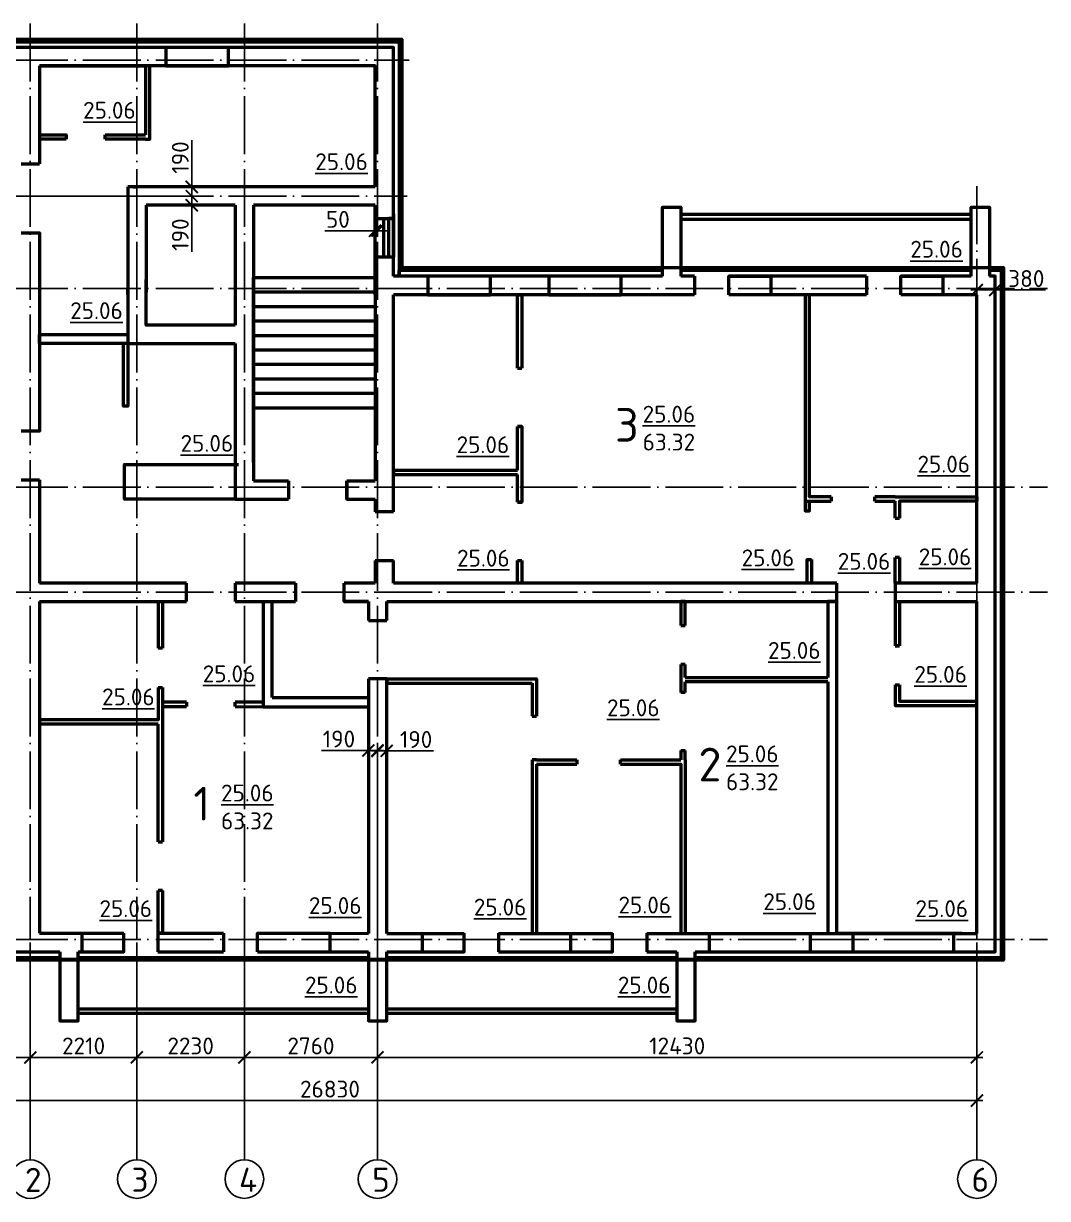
# Model space of a CAD drawing. Header units: millimetres. Extents: x -121275 to -95372, y 16759 to 40426.
# Drawn here: x -120138.7 to -119926.4, y 37789.8 to 38033.6 of the extents above; entities that cross this region are included whole.
import ezdxf

# ---------------------------------------------------------------- set-up
doc = ezdxf.new("R2010")
doc.units = ezdxf.units.MM
doc.header["$LTSCALE"] = 0.5
doc.linetypes.add('ACAD_ISO04W100', pattern=[30, 24, -3, 0, -3])
doc.layers.add('оси', color=7, linetype='ACAD_ISO04W100')
doc.layers.add('размеры', color=7, linetype='Continuous')
doc.layers.add('построения', color=6, linetype='Continuous', lineweight=25)
doc.layers.add('ТОНКИЕе', color=7, linetype='Continuous', lineweight=25)
doc.styles.add('Наклонный', font='isocpeur.ttf', dxfattribs={"height": 3.5})
doc.dimstyles.new('СТРОИТЕЛЬНЫЙ', dxfattribs={"dimtxt": 3.5, "dimasz": 2.5, "dimexe": 1.25, "dimexo": 0.625, "dimtad": 1, "dimdec": 0, "dimlfac": 100, "dimdsep": 46, "dimtxsty": 'Наклонный', "dimblk1": 'ARCHTICK', "dimblk2": 'ARCHTICK', "dimsah": 1, "dimcen": 0, "dimdle": 1.25, "dimadec": 0, "dimazin": 0, "dimtfac": 0.75, "dimtdec": 0, "dimtmove": 0, "dimatfit": 3, "dimldrblk": 'ARCHTICK', "dimfxl": 1, "dimtolj": 1, "dimtzin": 0, "dimarcsym": 0})

# ---------------------------------------------------------------- blocks, each defined once
blk = doc.blocks.new('_ArchTick')
at = {"color": 0, "linetype": 'ByBlock', "const_width": 0.15}
blk.add_lwpolyline([(-0.5, -0.5), (0.5, 0.5)], dxfattribs=at)
blk = doc.blocks.new('*D746')
at = {"layer": 'Defpoints', "color": 0, "transparency": 16777216}
for p in [(-120209.32, 37844.86), (-120137.32, 37843.56), (-120137.32, 37819.04)]:
    blk.add_point(p, dxfattribs=at)
at = {"layer": 'размеры', "color": 0, "lineweight": -2, "transparency": 16777216}
for p, q in [((-120209.32, 37844.23), (-120209.32, 37817.79)), ((-120137.32, 37842.93), (-120137.32, 37817.79)), ((-120210.57, 37819.04), (-120136.07, 37819.04))]:
    blk.add_line(p, q, dxfattribs=at)
at = {"layer": 'размеры', "color": 0, "lineweight": -2, "transparency": 16777216, "xscale": 2.5, "yscale": 2.5, "zscale": 2.5, "rotation": 180}
blk.add_blockref('_ArchTick', (-120209.32, 37819.04), dxfattribs=at)
at = {"layer": 'размеры', "color": 0, "lineweight": -2, "transparency": 16777216, "xscale": 2.5, "yscale": 2.5, "zscale": 2.5}
blk.add_blockref('_ArchTick', (-120137.32, 37819.04), dxfattribs=at)
at = {"layer": 'размеры', "color": 0, "transparency": 16777216, "insert": (-120173.32, 37821.42), "char_height": 3.5, "attachment_point": 5, "style": 'Наклонный'}
blk.add_mtext('\\A1;7200', dxfattribs=at)
blk = doc.blocks.new('*D747')
at = {"layer": 'Defpoints', "color": 0, "transparency": 16777216}
for p in [(-120137.32, 37843.56), (-120115.22, 37843.56), (-120115.22, 37819.07)]:
    blk.add_point(p, dxfattribs=at)
at = {"layer": 'размеры', "color": 0, "lineweight": -2, "transparency": 16777216}
for p, q in [((-120137.32, 37842.93), (-120137.32, 37817.82)), ((-120115.22, 37842.93), (-120115.22, 37817.82)), ((-120138.57, 37819.07), (-120113.97, 37819.07))]:
    blk.add_line(p, q, dxfattribs=at)
at = {"layer": 'размеры', "color": 0, "lineweight": -2, "transparency": 16777216, "xscale": 2.5, "yscale": 2.5, "zscale": 2.5, "rotation": 180}
blk.add_blockref('_ArchTick', (-120137.32, 37819.07), dxfattribs=at)
at = {"layer": 'размеры', "color": 0, "lineweight": -2, "transparency": 16777216, "xscale": 2.5, "yscale": 2.5, "zscale": 2.5}
blk.add_blockref('_ArchTick', (-120115.22, 37819.07), dxfattribs=at)
at = {"layer": 'размеры', "color": 0, "transparency": 16777216, "insert": (-120126.27, 37821.45), "char_height": 3.5, "attachment_point": 5, "style": 'Наклонный'}
blk.add_mtext('\\A1;2210', dxfattribs=at)
blk = doc.blocks.new('*D748')
at = {"layer": 'Defpoints', "color": 0, "transparency": 16777216}
for p in [(-120092.92, 37844.76), (-120115.22, 37843.56), (-120092.92, 37819.07)]:
    blk.add_point(p, dxfattribs=at)
at = {"layer": 'размеры', "color": 0, "lineweight": -2, "transparency": 16777216}
for p, q in [((-120092.92, 37844.13), (-120092.92, 37817.82)), ((-120115.22, 37842.93), (-120115.22, 37817.82)), ((-120116.47, 37819.07), (-120091.67, 37819.07))]:
    blk.add_line(p, q, dxfattribs=at)
at = {"layer": 'размеры', "color": 0, "lineweight": -2, "transparency": 16777216, "xscale": 2.5, "yscale": 2.5, "zscale": 2.5, "rotation": 180}
blk.add_blockref('_ArchTick', (-120115.22, 37819.07), dxfattribs=at)
at = {"layer": 'размеры', "color": 0, "lineweight": -2, "transparency": 16777216, "xscale": 2.5, "yscale": 2.5, "zscale": 2.5}
blk.add_blockref('_ArchTick', (-120092.92, 37819.07), dxfattribs=at)
at = {"layer": 'размеры', "color": 0, "transparency": 16777216, "insert": (-120104.07, 37821.45), "char_height": 3.5, "attachment_point": 5, "style": 'Наклонный'}
blk.add_mtext('\\A1;2230', dxfattribs=at)
blk = doc.blocks.new('*D744')
at = {"layer": 'Defpoints', "color": 0, "transparency": 16777216}
for p in [(-120092.92, 37844.76), (-120065.32, 37844.81), (-120065.32, 37819.07)]:
    blk.add_point(p, dxfattribs=at)
at = {"layer": 'размеры', "color": 0, "lineweight": -2, "transparency": 16777216}
for p, q in [((-120092.92, 37844.13), (-120092.92, 37817.82)), ((-120065.32, 37844.18), (-120065.32, 37817.82)), ((-120094.17, 37819.07), (-120064.07, 37819.07))]:
    blk.add_line(p, q, dxfattribs=at)
at = {"layer": 'размеры', "color": 0, "lineweight": -2, "transparency": 16777216, "xscale": 2.5, "yscale": 2.5, "zscale": 2.5, "rotation": 180}
blk.add_blockref('_ArchTick', (-120092.92, 37819.07), dxfattribs=at)
at = {"layer": 'размеры', "color": 0, "lineweight": -2, "transparency": 16777216, "xscale": 2.5, "yscale": 2.5, "zscale": 2.5}
blk.add_blockref('_ArchTick', (-120065.32, 37819.07), dxfattribs=at)
at = {"layer": 'размеры', "color": 0, "transparency": 16777216, "insert": (-120079.12, 37821.45), "char_height": 3.5, "attachment_point": 5, "style": 'Наклонный'}
blk.add_mtext('\\A1;2760', dxfattribs=at)
blk = doc.blocks.new('*D749')
at = {"layer": 'Defpoints', "color": 0, "transparency": 16777216}
for p in [(-120065.32, 37844.81), (-119941.02, 37843.56), (-119941.02, 37819.07)]:
    blk.add_point(p, dxfattribs=at)
at = {"layer": 'размеры', "color": 0, "lineweight": -2, "transparency": 16777216}
for p, q in [((-120065.32, 37844.18), (-120065.32, 37817.82)), ((-119941.02, 37842.93), (-119941.02, 37817.82)), ((-120066.57, 37819.07), (-119939.77, 37819.07))]:
    blk.add_line(p, q, dxfattribs=at)
at = {"layer": 'размеры', "color": 0, "lineweight": -2, "transparency": 16777216, "xscale": 2.5, "yscale": 2.5, "zscale": 2.5, "rotation": 180}
blk.add_blockref('_ArchTick', (-120065.32, 37819.07), dxfattribs=at)
at = {"layer": 'размеры', "color": 0, "lineweight": -2, "transparency": 16777216, "xscale": 2.5, "yscale": 2.5, "zscale": 2.5}
blk.add_blockref('_ArchTick', (-119941.02, 37819.07), dxfattribs=at)
at = {"layer": 'размеры', "color": 0, "transparency": 16777216, "insert": (-120003.17, 37821.45), "char_height": 3.5, "attachment_point": 5, "style": 'Наклонный'}
blk.add_mtext('\\A1;12430', dxfattribs=at)
blk = doc.blocks.new('*D756')
at = {"layer": 'Defpoints', "color": 0, "transparency": 16777216}
for p in [(-120138.08, 37997.76), (-120103.84, 37999.66), (-120090.9, 37999.66)]:
    blk.add_point(p, dxfattribs=at)
at = {"layer": 'размеры', "color": 0, "lineweight": -2, "transparency": 16777216}
for p, q in [((-120103.84, 37999.66), (-120103.84, 38009.36)), ((-120137.46, 37997.76), (-120102.59, 37997.76)), ((-120091.53, 37999.66), (-120105.09, 37999.66)), ((-120103.84, 37996.51), (-120103.84, 37999.66))]:
    blk.add_line(p, q, dxfattribs=at)
at = {"layer": 'размеры', "color": 0, "lineweight": -2, "transparency": 16777216, "xscale": 2.5, "yscale": 2.5, "zscale": 2.5}
for p, rotation in [((-120103.84, 37999.66), 90), ((-120103.84, 37997.76), 270)]:
    blk.add_blockref('_ArchTick', p, dxfattribs=dict(at, rotation=rotation))
at = {"layer": 'размеры', "color": 0, "transparency": 16777216, "insert": (-120106.22, 38005.76), "char_height": 3.5, "attachment_point": 5, "rotation": 90, "style": 'Наклонный'}
blk.add_mtext('\\A1;190', dxfattribs=at)
blk = doc.blocks.new('*D757')
at = {"layer": 'Defpoints', "color": 0, "transparency": 16777216}
for p in [(-120103.84, 37997.76), (-120113.32, 37995.86), (-120103.84, 37995.86)]:
    blk.add_point(p, dxfattribs=at)
at = {"layer": 'размеры', "color": 0, "lineweight": -2, "transparency": 16777216}
for p, q in [((-120104.47, 37997.76), (-120105.09, 37997.76)), ((-120103.84, 37999.01), (-120103.84, 37995.86)), ((-120112.69, 37995.86), (-120102.59, 37995.86)), ((-120103.84, 37995.86), (-120103.84, 37986.16))]:
    blk.add_line(p, q, dxfattribs=at)
at = {"layer": 'размеры', "color": 0, "lineweight": -2, "transparency": 16777216, "xscale": 2.5, "yscale": 2.5, "zscale": 2.5}
for p, rotation in [((-120103.84, 37997.76), 90), ((-120103.84, 37995.86), 270)]:
    blk.add_blockref('_ArchTick', p, dxfattribs=dict(at, rotation=rotation))
at = {"layer": 'размеры', "color": 0, "transparency": 16777216, "insert": (-120106.22, 37989.76), "char_height": 3.5, "attachment_point": 5, "rotation": 90, "style": 'Наклонный'}
blk.add_mtext('\\A1;190', dxfattribs=at)
blk = doc.blocks.new('*D758')
at = {"layer": 'Defpoints', "color": 0, "transparency": 16777216}
for p in [(-120065.82, 37995.86), (-120065.32, 37995.86), (-120065.82, 37990.56)]:
    blk.add_point(p, dxfattribs=at)
at = {"layer": 'размеры', "color": 0, "lineweight": -2, "transparency": 16777216}
for p, q in [((-120065.82, 37995.23), (-120065.82, 37989.31)), ((-120065.32, 37995.23), (-120065.32, 37989.31)), ((-120065.82, 37990.56), (-120076.27, 37990.56)), ((-120065.32, 37990.56), (-120065.82, 37990.56)), ((-120065.32, 37990.56), (-120062.82, 37990.56))]:
    blk.add_line(p, q, dxfattribs=at)
at = {"layer": 'размеры', "color": 0, "lineweight": -2, "transparency": 16777216, "xscale": 2.5, "yscale": 2.5, "zscale": 2.5}
blk.add_blockref('_ArchTick', (-120065.82, 37990.56), dxfattribs=at)
at = {"layer": 'размеры', "color": 0, "lineweight": -2, "transparency": 16777216, "xscale": 2.5, "yscale": 2.5, "zscale": 2.5, "rotation": 180}
blk.add_blockref('_ArchTick', (-120065.32, 37990.56), dxfattribs=at)
at = {"layer": 'размеры', "color": 0, "transparency": 16777216, "insert": (-120073.54, 37992.93), "char_height": 3.5, "attachment_point": 5, "style": 'Наклонный'}
blk.add_mtext('\\A1;50', dxfattribs=at)
blk = doc.blocks.new('*D759')
at = {"layer": 'Defpoints', "color": 0, "transparency": 16777216}
for p in [(-119937.22, 37978.28), (-119937.22, 37978.28), (-119941.02, 37977.26)]:
    blk.add_point(p, dxfattribs=at)
at = {"layer": 'размеры', "color": 0, "lineweight": -2, "transparency": 16777216}
for p, q in [((-119942.27, 37978.28), (-119937.22, 37978.28)), ((-119941.02, 37977.89), (-119941.02, 37979.53)), ((-119937.22, 37978.28), (-119926.82, 37978.28)), ((-119937.22, 37977.65), (-119937.22, 37977.03))]:
    blk.add_line(p, q, dxfattribs=at)
at = {"layer": 'размеры', "color": 0, "lineweight": -2, "transparency": 16777216, "xscale": 2.5, "yscale": 2.5, "zscale": 2.5, "rotation": 180}
blk.add_blockref('_ArchTick', (-119941.02, 37978.28), dxfattribs=at)
at = {"layer": 'размеры', "color": 0, "lineweight": -2, "transparency": 16777216, "xscale": 2.5, "yscale": 2.5, "zscale": 2.5}
blk.add_blockref('_ArchTick', (-119937.22, 37978.28), dxfattribs=at)
at = {"layer": 'размеры', "color": 0, "transparency": 16777216, "insert": (-119930.77, 37980.65), "char_height": 3.5, "attachment_point": 5, "style": 'Наклонный'}
blk.add_mtext('\\A1;380', dxfattribs=at)
blk = doc.blocks.new('*D762')
at = {"layer": 'Defpoints', "color": 0, "transparency": 16777216}
for p in [(-120067.22, 37882.76), (-120067.22, 37879.23), (-120065.32, 37843.56)]:
    blk.add_point(p, dxfattribs=at)
at = {"layer": 'размеры', "color": 0, "lineweight": -2, "transparency": 16777216}
for p, q in [((-120067.22, 37879.86), (-120067.22, 37884.01)), ((-120065.32, 37844.18), (-120065.32, 37884.01)), ((-120067.22, 37882.76), (-120076.92, 37882.76)), ((-120064.07, 37882.76), (-120067.22, 37882.76))]:
    blk.add_line(p, q, dxfattribs=at)
at = {"layer": 'размеры', "color": 0, "lineweight": -2, "transparency": 16777216, "xscale": 2.5, "yscale": 2.5, "zscale": 2.5, "rotation": 180}
blk.add_blockref('_ArchTick', (-120067.22, 37882.76), dxfattribs=at)
at = {"layer": 'размеры', "color": 0, "lineweight": -2, "transparency": 16777216, "xscale": 2.5, "yscale": 2.5, "zscale": 2.5}
blk.add_blockref('_ArchTick', (-120065.32, 37882.76), dxfattribs=at)
at = {"layer": 'размеры', "color": 0, "transparency": 16777216, "insert": (-120073.32, 37885.13), "char_height": 3.5, "attachment_point": 5, "style": 'Наклонный'}
blk.add_mtext('\\A1;190', dxfattribs=at)
blk = doc.blocks.new('*D743')
at = {"layer": 'Defpoints', "color": 0, "transparency": 16777216}
for p in [(-120065.32, 37882.65), (-120063.42, 37882.65), (-120063.42, 37879.56)]:
    blk.add_point(p, dxfattribs=at)
at = {"layer": 'размеры', "color": 0, "lineweight": -2, "transparency": 16777216}
for p, q in [((-120063.42, 37880.19), (-120063.42, 37883.9)), ((-120066.57, 37882.65), (-120063.42, 37882.65)), ((-120065.32, 37882.03), (-120065.32, 37881.4)), ((-120063.42, 37882.65), (-120053.72, 37882.65))]:
    blk.add_line(p, q, dxfattribs=at)
at = {"layer": 'размеры', "color": 0, "lineweight": -2, "transparency": 16777216, "xscale": 2.5, "yscale": 2.5, "zscale": 2.5, "rotation": 180}
blk.add_blockref('_ArchTick', (-120065.32, 37882.65), dxfattribs=at)
at = {"layer": 'размеры', "color": 0, "lineweight": -2, "transparency": 16777216, "xscale": 2.5, "yscale": 2.5, "zscale": 2.5}
blk.add_blockref('_ArchTick', (-120063.42, 37882.65), dxfattribs=at)
at = {"layer": 'размеры', "color": 0, "transparency": 16777216, "insert": (-120057.32, 37885.03), "char_height": 3.5, "attachment_point": 5, "style": 'Наклонный'}
blk.add_mtext('\\A1;190', dxfattribs=at)
blk = doc.blocks.new('*D763')
at = {"layer": 'Defpoints', "color": 0, "transparency": 16777216}
for p in [(-120209.32, 37819.04), (-119941.02, 37819.07), (-119941.02, 37810.11)]:
    blk.add_point(p, dxfattribs=at)
at = {"layer": 'размеры', "color": 0, "lineweight": -2, "transparency": 16777216}
for p, q in [((-120209.32, 37818.42), (-120209.32, 37808.86)), ((-119941.02, 37818.45), (-119941.02, 37808.86)), ((-120210.57, 37810.11), (-119939.77, 37810.11))]:
    blk.add_line(p, q, dxfattribs=at)
at = {"layer": 'размеры', "color": 0, "lineweight": -2, "transparency": 16777216, "xscale": 2.5, "yscale": 2.5, "zscale": 2.5, "rotation": 180}
blk.add_blockref('_ArchTick', (-120209.32, 37810.11), dxfattribs=at)
at = {"layer": 'размеры', "color": 0, "lineweight": -2, "transparency": 16777216, "xscale": 2.5, "yscale": 2.5, "zscale": 2.5}
blk.add_blockref('_ArchTick', (-119941.02, 37810.11), dxfattribs=at)
at = {"layer": 'размеры', "color": 0, "transparency": 16777216, "insert": (-120075.17, 37812.49), "char_height": 3.5, "attachment_point": 5, "style": 'Наклонный'}
blk.add_mtext('\\A1;26830', dxfattribs=at)

msp = doc.modelspace()

# ---------------------------------------------------------------- linework, layer by layer
at = {"layer": 'оси', "color": 0}
for points in [[(-120137.316, 38033.559), (-120137.316, 37843.559)], [(-120115.216, 38033.559), (-120115.216, 37843.559)], [(-120092.916, 38033.559), (-120092.916, 37843.559)], [(-120065.316, 38033.559), (-120065.316, 37843.559)], [(-120217.013, 38025.959), (-120058.755, 38025.959)], [(-120217.013, 37997.759), (-120059.148, 37997.759)], [(-119941.016, 37999.805), (-119941.016, 37843.559)], [(-120217.013, 37978.559), (-119926.377, 37978.559)], [(-120217.013, 37937.359), (-119926.377, 37937.359)], [(-120217.013, 37915.559), (-119926.377, 37915.559)], [(-120217.013, 37843.559), (-119926.377, 37843.559)]]:
    msp.add_lwpolyline(points, dxfattribs=at)
at = {"layer": 'построения', "lineweight": 50}
for p, q in [((-120115.216, 37999.659), (-120117.116, 37999.659)), ((-120117.116, 37999.659), (-120117.116, 37977.307)), ((-120065.816, 37999.659), (-120115.984, 37999.659)), ((-120115.984, 37999.659), (-120115.216, 37999.659)), ((-120094.816, 37995.859), (-120113.316, 37995.859)), ((-120113.316, 37995.859), (-120113.316, 37977.816)), ((-120094.816, 37995.859), (-120094.816, 37970.959)), ((-120065.816, 37995.859), (-120091.016, 37995.859)), ((-120091.016, 37995.859), (-120091.016, 37938.659)), ((-120117.116, 37977.307), (-120117.116, 37978.559)), ((-120117.116, 37978.559), (-120117.116, 37976.659)), ((-120113.316, 37978.559), (-120113.316, 37980.459)), ((-120113.316, 37977.816), (-120113.316, 37978.559)), ((-120094.816, 37967.159), (-120094.816, 37935.557)), ((-120091.016, 37938.659), (-120083.765, 37938.659)), ((-120071.665, 37938.659), (-120065.816, 37938.659))]:
    msp.add_line(p, q, dxfattribs=at)
for points in [[(-120062.016, 37981.159), (-120062.016, 38024.659), (-120062.016, 38028.559), (-120208.016, 38028.559), (-120211.916, 38028.559)], [(-120065.816, 37999.659), (-120065.816, 38024.759), (-120065.816, 38024.759), (-120065.816, 38024.759), (-120135.416, 38024.759)], [(-120135.416, 38024.759), (-120135.416, 38004.459)], [(-120117.116, 37999.659), (-120117.116, 37967.159), (-120094.816, 37967.159)], [(-120065.816, 37977.259), (-120065.816, 37995.859)], [(-120135.416, 37990.159), (-120135.416, 37948.959)], [(-120006.216, 37981.159), (-120062.016, 37981.159)], [(-119999.547, 37981.159), (-120002.416, 37981.159)], [(-119999.416, 37840.959), (-119941.016, 37840.959), (-119937.216, 37840.959), (-119937.216, 37978.277), (-119937.216, 37978.559), (-119937.216, 37981.159), (-119938.416, 37981.159)], [(-119963.892, 37981.159), (-119992.447, 37981.159)], [(-119942.216, 37981.159), (-119956.792, 37981.159)], [(-120094.816, 37970.959), (-120113.316, 37970.959), (-120113.316, 37977.816)], [(-120065.816, 37977.259), (-120065.816, 37938.659)], [(-119999.547, 37977.26), (-120062.016, 37977.259)], [(-120062.016, 37932.233), (-120062.016, 37977.259)], [(-119963.892, 37977.261), (-119992.447, 37977.26)], [(-119941.016, 37977.261), (-119941.216, 37977.261), (-119956.792, 37977.261)], [(-119941.015, 37917.459), (-119941.016, 37977.261)], [(-120135.416, 37938.859), (-120135.416, 37917.459)], [(-120094.816, 37937.359), (-120094.816, 37934.859), (-120083.765, 37934.859)], [(-120071.665, 37934.859), (-120065.816, 37934.859)], [(-120065.816, 37934.859), (-120065.816, 37932.233)], [(-120065.816, 37922.133), (-120065.816, 37917.459)], [(-120062.016, 37917.459), (-120062.016, 37922.133)], [(-120104.916, 37917.459), (-120135.416, 37917.459)], [(-120082.316, 37917.459), (-120094.816, 37917.459)], [(-120065.816, 37917.459), (-120072.216, 37917.459)], [(-119970.054, 37917.459), (-120062.016, 37917.459)], [(-119941.016, 37917.459), (-119957.954, 37917.459)], [(-120135.416, 37913.659), (-120135.416, 37844.859)], [(-120135.416, 37913.659), (-120104.916, 37913.659)], [(-120094.816, 37913.659), (-120082.316, 37913.659)], [(-120072.216, 37913.659), (-120067.216, 37913.659)], [(-120067.216, 37913.659), (-120067.216, 37909.73)], [(-120063.416, 37913.659), (-119970.054, 37913.659)], [(-120063.416, 37909.73), (-120063.416, 37913.659)], [(-119957.954, 37913.659), (-119941.015, 37913.659)], [(-119941.014, 37844.759), (-119941.015, 37913.659)], [(-120067.216, 37897.63), (-120067.216, 37844.806)], [(-120063.416, 37844.805), (-120063.416, 37897.63)], [(-120209.316, 37844.859), (-120209.316, 37840.959), (-120131.216, 37840.959)], [(-120127.416, 37840.959), (-120126.647, 37840.959)], [(-120110.847, 37840.959), (-120097.288, 37840.959)], [(-120090.188, 37840.959), (-120067.216, 37840.959)], [(-120009.485, 37840.959), (-120003.216, 37840.959)]]:
    msp.add_lwpolyline(points, dxfattribs=at)
at = {"layer": 'ТОНКИЕе', "color": 6, "lineweight": 50}
for points in [[(-120213.516, 38028.559), (-120213.666, 38028.559), (-120213.666, 38030.159), (-120213.666, 38030.309), (-120060.416, 38030.309), (-120060.266, 38030.309), (-120060.266, 37982.759), (-120060.266, 37982.909), (-119935.616, 37982.909), (-119935.466, 37982.909), (-119935.466, 37839.359), (-119935.466, 37839.209), (-120213.516, 37839.209), (-120213.666, 37839.209), (-120213.666, 38024.759)], [(-120213.116, 38028.559), (-120213.516, 38028.559), (-120213.516, 38029.759), (-120213.516, 38030.159), (-120060.816, 38030.159), (-120060.416, 38030.159), (-120060.416, 37982.359), (-120060.416, 37982.759), (-120006.216, 37982.759)], [(-120211.916, 38029.759), (-120211.916, 38029.759), (-120062.016, 38029.759), (-120060.816, 38029.759), (-120060.816, 37981.159), (-120060.816, 37982.359), (-120006.216, 37982.359)], [(-120137.316, 38028.559), (-120226.216, 38028.559)], [(-120109.242, 38028.559), (-120109.242, 38025.313), (-120109.242, 38024.759), (-120096.242, 38024.759), (-120096.242, 38028.559)], [(-119938.416, 37982.759), (-119936.016, 37982.759), (-119935.616, 37982.759), (-119935.616, 37839.759), (-119935.616, 37839.359), (-120213.116, 37839.359), (-120213.516, 37839.359), (-120213.516, 38024.759)], [(-120135.416, 38024.759), (-120113.416, 38024.759), (-120113.416, 38010.459)], [(-120113.416, 38009.559), (-120112.516, 38009.559), (-120112.516, 38024.759)], [(-120135.416, 38010.459), (-120129.916, 38010.459), (-120129.916, 38009.559)], [(-120121.816, 38010.459), (-120113.416, 38010.459)], [(-120121.816, 38009.531), (-120121.816, 38010.459)], [(-120129.916, 38009.559), (-120135.416, 38009.559)], [(-120113.416, 38009.559), (-120121.816, 38009.559)], [(-120139.216, 38004.459), (-120135.416, 38004.459)], [(-120091.016, 37995.859), (-120091.016, 37980.859), (-120080.047, 37980.859)], [(-120006.216, 37981.159), (-120006.216, 37995.459), (-120002.416, 37995.459), (-120002.416, 37981.159)], [(-120002.416, 37995.459), (-120002.416, 37992.959), (-119942.216, 37992.959), (-119942.216, 37993.959), (-120002.416, 37993.959)], [(-119942.216, 37981.159), (-119942.216, 37995.459), (-119938.416, 37995.459), (-119938.416, 37981.159)], [(-120065.816, 37993.09), (-120062.016, 37993.09), (-120062.016, 37993.09), (-120062.016, 37985.09), (-120065.816, 37985.09)], [(-120062.016, 37993.09), (-120062.016, 37994.09), (-120062.016, 37993.09), (-120062.016, 37994.09), (-120062.016, 37993.09), (-120063.016, 37993.09), (-120063.016, 37985.09), (-120064.016, 37985.09), (-120064.016, 37993.09)], [(-120139.216, 37990.159), (-120135.416, 37990.159), (-120135.416, 37990.159), (-120135.416, 37948.959), (-120139.216, 37948.959)], [(-120091.016, 37969.462), (-120091.016, 37980.859), (-120065.816, 37980.859)], [(-120054.851, 37981.159), (-120054.851, 37977.259), (-120054.851, 37977.259), (-120041.851, 37977.259), (-120041.851, 37981.159)], [(-120029.777, 37981.159), (-120029.777, 37977.259), (-120029.777, 37977.259), (-120014.777, 37977.259), (-120014.777, 37981.159)], [(-120002.416, 37982.759), (-119942.216, 37982.759)], [(-120002.416, 37982.359), (-119942.216, 37982.359)], [(-119999.547, 37981.159), (-119999.547, 37977.26)], [(-119938.416, 37982.359), (-119937.216, 37982.359), (-119936.016, 37982.359), (-119936.016, 37840.959), (-119936.016, 37839.759), (-119999.416, 37839.759)], [(-119992.447, 37977.26), (-119992.447, 37981.159), (-119992.447, 37981.159), (-119984.347, 37981.159), (-119983.747, 37981.159), (-119983.747, 37977.26)], [(-119963.892, 37981.159), (-119963.892, 37977.26)], [(-119956.792, 37977.26), (-119956.792, 37981.159), (-119956.792, 37981.159), (-119948.692, 37981.159), (-119948.092, 37981.159), (-119948.092, 37977.26)], [(-120091.016, 37966.462), (-120091.016, 37977.859), (-120065.816, 37977.859)], [(-120091.016, 37966.462), (-120091.016, 37977.859), (-120065.816, 37977.859)], [(-120036.266, 37962.077), (-120036.266, 37977.259)], [(-120036.266, 37977.259), (-120035.366, 37977.259), (-120035.366, 37962.077)], [(-119975.741, 37977.26), (-119976.641, 37977.26), (-119976.641, 37935.35), (-119976.641, 37934.45), (-119971.264, 37934.45)], [(-119971.264, 37935.35), (-119975.741, 37935.35), (-119975.741, 37977.26)], [(-120091.016, 37963.462), (-120091.016, 37974.859), (-120065.816, 37974.859)], [(-120091.016, 37963.462), (-120091.016, 37974.859), (-120065.816, 37974.859)], [(-120091.016, 37960.462), (-120091.016, 37971.859), (-120065.816, 37971.859)], [(-120091.016, 37960.462), (-120091.016, 37971.859), (-120065.816, 37971.859)], [(-120117.116, 37967.159), (-120135.416, 37967.159), (-120135.416, 37967.159), (-120135.416, 37969.059), (-120117.116, 37969.059)], [(-120091.016, 37957.462), (-120091.016, 37968.859), (-120065.816, 37968.859)], [(-120091.016, 37957.462), (-120091.016, 37968.859), (-120065.816, 37968.859)], [(-120117.116, 37967.159), (-120117.116, 37954.146), (-120118.016, 37954.146), (-120118.016, 37967.159)], [(-120091.016, 37954.462), (-120091.016, 37965.859), (-120065.816, 37965.859)], [(-120091.016, 37954.462), (-120091.016, 37965.859), (-120065.816, 37965.859)], [(-120091.016, 37951.462), (-120091.016, 37962.859), (-120065.816, 37962.859)], [(-120091.016, 37951.462), (-120091.016, 37962.859), (-120065.816, 37962.859)], [(-120036.266, 37962.077), (-120035.366, 37962.077)], [(-120091.016, 37948.462), (-120091.016, 37959.859), (-120065.816, 37959.859)], [(-120091.016, 37948.462), (-120091.016, 37959.859), (-120065.816, 37959.859)], [(-120091.016, 37945.462), (-120091.016, 37956.859), (-120065.816, 37956.859)], [(-120091.016, 37945.462), (-120091.016, 37956.859), (-120065.816, 37956.859)], [(-120091.016, 37942.462), (-120091.016, 37953.859), (-120065.816, 37953.859)], [(-120036.266, 37940.915), (-120036.266, 37949.977)], [(-120035.366, 37949.977), (-120035.366, 37934.233)], [(-120118.016, 37942.046), (-120094.131, 37942.046)], [(-120094.816, 37934.859), (-120117.817, 37934.859), (-120117.817, 37942.046)], [(-120062.016, 37940.915), (-120036.266, 37940.915)], [(-120062.016, 37940.915), (-120062.016, 37940.015), (-120036.266, 37940.015)], [(-120036.266, 37934.233), (-120036.266, 37940.015)], [(-120139.216, 37938.859), (-120135.416, 37938.859)], [(-120083.765, 37938.659), (-120083.765, 37934.859)], [(-119976.641, 37934.45), (-119976.641, 37932.47), (-119975.741, 37932.47), (-119975.741, 37934.45)], [(-119971.264, 37935.35), (-119971.264, 37934.45)], [(-119957.954, 37935.35), (-119962.164, 37935.35)], [(-119962.164, 37934.45), (-119962.164, 37935.35)], [(-119962.164, 37934.45), (-119957.954, 37934.45)], [(-119957.954, 37935.35), (-119941.016, 37935.35)], [(-119957.954, 37930.911), (-119957.954, 37934.45)], [(-119941.016, 37935.35), (-119941.016, 37934.45), (-119957.054, 37934.45), (-119957.054, 37934.45), (-119957.054, 37930.911)], [(-120062.016, 37932.233), (-120065.816, 37932.233)], [(-119957.954, 37930.911), (-119957.054, 37930.911)], [(-120065.816, 37922.133), (-120062.016, 37922.133)], [(-119976.245, 37917.459), (-120036.266, 37917.459), (-120036.266, 37922.133)], [(-120036.266, 37922.133), (-120035.366, 37922.133)], [(-120035.366, 37922.133), (-120035.366, 37917.459)], [(-119975.345, 37922.356), (-119975.345, 37917.459), (-119976.245, 37917.459), (-119976.245, 37922.356), (-119975.345, 37922.356)], [(-119957.954, 37917.459), (-119957.954, 37922.811)], [(-119957.054, 37922.811), (-119957.954, 37922.811)], [(-119957.054, 37922.811), (-119957.054, 37917.459)], [(-120104.916, 37913.659), (-120104.916, 37917.459)], [(-120094.816, 37917.459), (-120094.816, 37913.659)], [(-120082.316, 37917.459), (-120082.316, 37913.659)], [(-120067.216, 37913.659), (-120072.216, 37913.659), (-120072.216, 37917.459)], [(-119970.054, 37913.659), (-119970.054, 37917.459)], [(-119957.954, 37917.459), (-119957.954, 37913.659)], [(-120135.416, 37913.659), (-120110.803, 37913.659), (-120110.803, 37903.942)], [(-120110.803, 37913.659), (-120109.903, 37913.659), (-120109.903, 37903.942)], [(-120094.816, 37913.659), (-120089.043, 37913.659), (-120089.043, 37893.714)], [(-120087.143, 37893.714), (-120087.143, 37913.659)], [(-120001.484, 37908.701), (-120001.484, 37913.659), (-120001.484, 37913.659), (-120002.384, 37913.659), (-120002.384, 37908.701)], [(-119944.151, 37844.759), (-119970.054, 37844.759), (-119970.054, 37913.659), (-119970.054, 37913.659), (-119971.954, 37913.659), (-119971.954, 37897.853)], [(-119957.954, 37913.659), (-119957.954, 37904.44)], [(-119957.954, 37913.659), (-119957.054, 37913.659), (-119957.054, 37904.44)], [(-120067.216, 37909.73), (-120063.416, 37909.73)], [(-120002.384, 37908.701), (-120001.484, 37908.701)], [(-120109.903, 37903.942), (-120110.803, 37903.942)], [(-119957.072, 37904.44), (-119957.954, 37904.44)], [(-119957.954, 37904.44), (-119957.054, 37904.44)], [(-120002.384, 37900.601), (-120002.384, 37894.754)], [(-120001.484, 37900.601), (-120002.384, 37900.601)], [(-120001.484, 37897.853), (-120001.484, 37900.601)], [(-120063.416, 37897.63), (-120067.216, 37897.63)], [(-120063.416, 37897.63), (-120063.416, 37896.73), (-120033.243, 37896.73)], [(-120063.416, 37897.63), (-120033.243, 37897.63), (-120032.343, 37897.63), (-120032.343, 37889.892)], [(-120001.484, 37897.853), (-119971.954, 37897.853)], [(-120110.803, 37895.842), (-120110.803, 37889.115), (-120135.416, 37889.115)], [(-120110.803, 37895.842), (-120109.903, 37895.842)], [(-120109.903, 37895.842), (-120109.903, 37889.115), (-120109.903, 37888.215)], [(-120033.243, 37896.73), (-120033.243, 37889.892)], [(-120001.484, 37894.754), (-120001.484, 37896.953)], [(-119971.954, 37896.953), (-120001.484, 37896.953)], [(-119971.954, 37896.953), (-119971.954, 37844.769)], [(-119957.954, 37896.34), (-119957.954, 37892.076), (-119941.015, 37892.076)], [(-119957.954, 37896.34), (-119957.054, 37896.34)], [(-119957.054, 37896.34), (-119957.054, 37892.976), (-119957.054, 37892.976), (-119941.015, 37892.976)], [(-120109.903, 37893.714), (-120109.903, 37891.85), (-120104.916, 37891.841)], [(-120104.916, 37892.798), (-120109.903, 37892.798)], [(-120104.916, 37892.798), (-120104.916, 37891.841)], [(-120089.043, 37892.798), (-120094.816, 37892.798)], [(-120094.816, 37891.841), (-120094.816, 37892.798)], [(-120089.043, 37893.714), (-120089.043, 37891.814), (-120067.216, 37891.814)], [(-120087.143, 37893.714), (-120067.216, 37893.714)], [(-120001.484, 37894.754), (-120002.384, 37894.754)], [(-120094.816, 37891.841), (-120089.043, 37891.814), (-120087.143, 37891.814)], [(-120110.803, 37888.215), (-120135.416, 37888.215)], [(-120110.803, 37863.786), (-120110.803, 37888.215)], [(-120109.903, 37888.215), (-120109.903, 37863.786)], [(-120033.243, 37889.892), (-120032.343, 37889.892)], [(-120033.243, 37880.792), (-120033.243, 37844.793)], [(-120032.343, 37880.792), (-120033.243, 37880.792)], [(-120032.343, 37880.792), (-120023.995, 37880.792)], [(-120023.995, 37880.792), (-120023.995, 37879.892)], [(-120014.895, 37880.792), (-120002.384, 37880.792)], [(-120014.895, 37879.892), (-120014.895, 37880.792)], [(-120002.384, 37882.741), (-120001.484, 37882.754)], [(-120002.384, 37882.741), (-120002.384, 37880.792)], [(-120001.484, 37880.792), (-120001.484, 37882.754)], [(-120001.484, 37880.792), (-120001.484, 37844.782)], [(-120032.343, 37879.892), (-120032.343, 37844.793)], [(-120032.343, 37879.892), (-120023.995, 37879.892)], [(-120014.895, 37879.892), (-120002.384, 37879.892), (-120002.384, 37879.892), (-120002.384, 37844.782)], [(-120110.803, 37863.786), (-120109.903, 37863.786)], [(-120131.216, 37839.759), (-120211.916, 37839.759), (-120213.116, 37839.759), (-120213.116, 37853.459)], [(-120109.903, 37853.686), (-120109.903, 37844.839), (-120109.903, 37844.839), (-120110.803, 37844.839), (-120110.803, 37853.686)], [(-120109.903, 37853.686), (-120110.803, 37853.686)], [(-120135.416, 37844.859), (-120117.947, 37844.845)], [(-120126.647, 37844.852), (-120126.647, 37840.964), (-120126.647, 37840.964), (-120117.947, 37840.964), (-120117.947, 37844.845)], [(-120110.847, 37844.85), (-120110.847, 37840.959)], [(-120110.847, 37844.84), (-120097.288, 37844.829)], [(-120097.288, 37844.829), (-120097.288, 37840.959)], [(-120090.188, 37844.824), (-120067.216, 37844.806)], [(-120090.188, 37840.959), (-120090.188, 37844.824), (-120090.188, 37844.824), (-120075.188, 37844.824), (-120075.188, 37840.959)], [(-120063.416, 37844.805), (-120047.332, 37844.799)], [(-120056.032, 37844.852), (-120056.032, 37840.964), (-120056.032, 37840.964), (-120047.332, 37840.964), (-120047.332, 37844.845)], [(-120040.232, 37844.85), (-120040.232, 37840.959)], [(-120040.232, 37844.796), (-120016.585, 37844.787)], [(-120025.285, 37844.852), (-120025.285, 37840.964), (-120025.285, 37840.964), (-120016.585, 37840.964), (-120016.585, 37844.845)], [(-120009.485, 37844.85), (-120009.485, 37840.959)], [(-120009.485, 37844.785), (-119941.014, 37844.759)], [(-119996.535, 37844.78), (-119996.535, 37840.959), (-119996.535, 37840.959), (-119975.535, 37840.959), (-119975.535, 37844.772)], [(-119966.773, 37844.78), (-119966.773, 37840.959), (-119966.773, 37840.959), (-119945.773, 37840.959), (-119945.773, 37844.772)], [(-120131.216, 37840.959), (-120131.216, 37826.659), (-120127.416, 37826.659), (-120127.416, 37840.959)], [(-120067.216, 37839.759), (-120127.416, 37839.759)], [(-120067.216, 37840.959), (-120067.216, 37826.659), (-120063.416, 37826.659), (-120063.416, 37840.959)], [(-120063.416, 37840.959), (-120056.032, 37840.964)], [(-120003.216, 37839.759), (-120063.416, 37839.759)], [(-120040.232, 37840.959), (-120025.285, 37840.964)], [(-120003.216, 37840.959), (-120003.216, 37826.659), (-119999.416, 37826.659), (-119999.416, 37840.959)], [(-120127.416, 37826.659), (-120127.416, 37829.159), (-120067.216, 37829.159), (-120067.216, 37828.159), (-120127.416, 37828.159)], [(-120063.416, 37826.659), (-120063.416, 37829.159), (-120003.216, 37829.159), (-120003.216, 37828.159), (-120063.416, 37828.159)]]:
    msp.add_lwpolyline(points, dxfattribs=at)
for points in [[(-120036.266, 37949.977), (-120035.366, 37949.977)], [(-120071.665, 37938.659), (-120071.665, 37934.859)], [(-120036.266, 37934.233), (-120035.366, 37934.233)]]:
    msp.add_lwpolyline(points, close=True, dxfattribs=at)
at = {"layer": 'ТОНКИЕе', "color": 6}
for points in [[(-120137.316, 37819.045), (-120137.316, 37797.863)], [(-120115.216, 37819.071), (-120115.216, 37797.889)], [(-120092.916, 37819.071), (-120092.916, 37797.889)], [(-120065.316, 37819.071), (-120065.316, 37797.889)], [(-119941.016, 37819.071), (-119941.016, 37797.889)]]:
    msp.add_lwpolyline(points, dxfattribs=at)
for centre in [(-120137.316, 37793.797), (-120115.216, 37793.823), (-120092.916, 37793.823), (-120065.316, 37793.823), (-119941.016, 37793.823)]:
    msp.add_circle(centre, 4, dxfattribs=at)

# ---------------------------------------------------------------- texts
at = {"color": 7, "char_height": 3.5, "attachment_point": 1, "style": 'Наклонный'}
for s, width, insert in [('{\\fISOCPEUR|b1|i0|c204|p34;\\Q0;\\L25.06}', 11, (-120126.367, 38017.311)), ('{\\fISOCPEUR|b1|i0|c204|p34;\\Q0;\\L25.06}', 11, (-120078.223, 38006.644)), ('{\\fISOCPEUR|b1|i0|c204|p34;\\Q0;\\L25.06}', 11, (-119954.829, 37988.488)), ('{\\fISOCPEUR|b1|i0|c204|p34;\\Q0;\\L25.06}', 11, (-120129.043, 37975.743)), ('{\\fISOCPEUR|b1|i0|c204|p34;\\Q0;\\L25.06}', 11, (-120010.334, 37954.262)), ('{\\fISOCPEUR|b1|i0|c204|p34;\\Q0;\\L25.06}', 11, (-120106.155, 37948.214)), ('{\\fISOCPEUR|b1|i0|c204|p34;\\Q0;\\L25.06}', 11, (-120048.912, 37947.926)), ('{\\fISOCPEUR|b1|i0|c204|p34;\\Q0;63.32}', 9, (-120010.334, 37948.469)), ('{\\fISOCPEUR|b1|i0|c204|p34;\\Q0;\\L25.06}', 11, (-119953.341, 37943.894)), ('{\\fISOCPEUR|b1|i0|c204|p34;\\Q0;\\L25.06}', 11, (-119989.803, 37924.456)), ('{\\fISOCPEUR|b1|i0|c204|p34;\\Q0;\\L25.06}', 11, (-119953.076, 37924.668)), ('{\\fISOCPEUR|b1|i0|c204|p34;\\Q0;\\L25.06}', 11, (-120048.821, 37924.387)), ('{\\fISOCPEUR|b1|i0|c204|p34;\\Q0;\\L25.06}', 11, (-119969.87, 37923.732)), ('{\\fISOCPEUR|b1|i0|c204|p34;\\Q0;\\L25.06}', 11, (-119984.335, 37905.246)), ('{\\fISOCPEUR|b1|i0|c204|p34;\\Q0;\\L25.06}', 11, (-120101.567, 37900.396)), ('{\\fISOCPEUR|b1|i0|c204|p34;\\Q0;\\L25.06}', 11, (-119953.992, 37900.284)), ('{\\fISOCPEUR|b1|i0|c204|p34;\\Q0;\\L25.06}', 11, (-120122.437, 37895.613)), ('{\\fISOCPEUR|b1|i0|c204|p34;\\Q0;\\L25.06}', 11, (-120017.727, 37893.342)), ('{\\fISOCPEUR|b1|i0|c204|p34;\\Q0;\\L25.06}', 11, (-119993.044, 37883.786)), ('{\\fISOCPEUR|b1|i0|c204|p34;\\Q0;\\L25.06}', 11, (-120097.771, 37875.673)), ('{\\fISOCPEUR|b1|i0|c204|p34;\\Q0;63.32}', 9, (-119993.044, 37877.993)), ('{\\fISOCPEUR|b1|i0|c204|p34;\\Q0;\\L25.06}', 11, (-120122.974, 37851.683)), ('{\\fISOCPEUR|b1|i0|c204|p34;\\Q0;\\L25.06}', 11, (-120079.54, 37852.317)), ('{\\fISOCPEUR|b1|i0|c204|p34;\\Q0;\\L25.06}', 11, (-120045.349, 37851.999)), ('{\\fISOCPEUR|b1|i0|c204|p34;\\Q0;\\L25.06}', 11, (-120015.342, 37852.428)), ('{\\fISOCPEUR|b1|i0|c204|p34;\\Q0;\\L25.06}', 11, (-119985.308, 37853.131)), ('{\\fISOCPEUR|b1|i0|c204|p34;\\Q0;\\L25.06}', 11, (-119953.748, 37851.681)), ('{\\fISOCPEUR|b1|i0|c204|p34;\\Q0;\\L25.06}', 11, (-120080.362, 37835.826)), ('{\\fISOCPEUR|b1|i0|c204|p34;\\Q0;\\L25.06}', 11, (-120015.466, 37835.823))]:
    msp.add_mtext_dynamic_manual_height_columns(s, width=width, gutter_width=35, heights=[0], dxfattribs=dict(at, insert=insert))
at = {"color": 7, "lineweight": 50, "char_height": 3.5, "attachment_point": 1, "style": 'Наклонный'}
for s, width, insert in [('\\A1;{\\H2x;3} ', 42.38036, (-120016.065, 37953.795)), ('\\A1;{\\H2x;\\Q0;2\\H0.5x; }', 42.38036, (-119998.776, 37883.319)), ('\\A1;{\\H2x;1} ', 42.38036, (-120103.503, 37875.206)), ('{\\fISOCPEUR|b1|i0|c204|p34;\\Q0;63.32}', 9, (-120097.771, 37869.88))]:
    msp.add_mtext_dynamic_manual_height_columns(s, width=width, gutter_width=35, heights=[0], dxfattribs=dict(at, insert=insert))
at = {"layer": 'ТОНКИЕе', "color": 6, "char_height": 5, "attachment_point": 1, "style": 'Наклонный'}
for s, insert in [('2', (-120138.428, 37796.161)), ('3', (-120116.328, 37796.187)), ('4', (-120094.028, 37796.187)), ('5', (-120066.428, 37796.187)), ('6', (-119942.128, 37796.187))]:
    msp.add_mtext_dynamic_manual_height_columns(s, width=1.68113, gutter_width=35, heights=[0], dxfattribs=dict(at, insert=insert))

# ---------------------------------------------------------------- dimensions: what is measured, and where the dimension line sits
at = {"layer": 'размеры'}
for base, p1, p2, picture, middle in [((-120103.844, 37999.659), (-120138.081, 37997.759), (-120090.9, 37999.659), '*D756', (-120106.219, 38005.759)), ((-120103.844, 37995.859), (-120103.844, 37997.759), (-120113.316, 37995.859), '*D757', (-120106.219, 37989.759))]:
    dim = msp.add_linear_dim(base=base, p1=p1, p2=p2, angle=90, dimstyle='СТРОИТЕЛЬНЫЙ', dxfattribs=at)
    dim.commit()
    dim.dimension.update_dxf_attribs({"geometry": picture, "text_midpoint": middle})
for base, p1, p2, picture, middle in [((-120065.816, 37990.556), (-120065.316, 37995.859), (-120065.816, 37995.859), '*D758', (-120073.541, 37992.931)), ((-119937.216, 37978.277), (-119941.016, 37977.261), (-119937.216, 37978.277), '*D759', (-119930.766, 37980.652)), ((-120067.216, 37882.757), (-120065.316, 37843.559), (-120067.216, 37879.233), '*D762', (-120073.316, 37885.132)), ((-120063.416, 37882.655), (-120065.316, 37882.655), (-120063.416, 37879.564), '*D743', (-120057.316, 37885.03))]:
    dim = msp.add_linear_dim(base=base, p1=p1, p2=p2, dimstyle='СТРОИТЕЛЬНЫЙ', dxfattribs=at)
    dim.commit()
    dim.dimension.update_dxf_attribs({"geometry": picture, "text_midpoint": middle})
for base, p1, p2, override, picture, middle in [((-120137.316, 37819.045), (-120209.316, 37844.859), (-120137.316, 37843.559), {"dimtxsty": 'Наклонный'}, '*D746', (-120173.316, 37821.42)), ((-120092.916, 37819.071), (-120115.216, 37843.559), (-120092.916, 37844.759), {"dimtxsty": 'Наклонный', "dimtmove": 1}, '*D748', (-120104.066, 37821.446)), ((-120065.316, 37819.071), (-120092.916, 37844.759), (-120065.316, 37844.805), {"dimtxsty": 'Наклонный', "dimtmove": 1}, '*D744', (-120079.116, 37821.446)), ((-119941.016, 37819.071), (-120065.316, 37844.805), (-119941.016, 37843.559), {"dimtxsty": 'Наклонный', "dimtmove": 1}, '*D749', (-120003.166, 37821.446)), ((-120115.216, 37819.071), (-120137.316, 37843.559), (-120115.216, 37843.559), {"dimtxsty": 'Наклонный', "dimtmove": 1}, '*D747', (-120126.266, 37821.446))]:
    dim = msp.add_linear_dim(base=base, p1=p1, p2=p2, dimstyle='СТРОИТЕЛЬНЫЙ', override=override, dxfattribs=at)
    dim.commit()
    dim.dimension.update_dxf_attribs({"geometry": picture, "text_midpoint": middle})
at = {"layer": 'размеры', "color": 6}
dim = msp.add_linear_dim(base=(-119941.016, 37810.113), p1=(-120209.316, 37819.045), p2=(-119941.016, 37819.071), dimstyle='СТРОИТЕЛЬНЫЙ', dxfattribs=at)
dim.commit()
dim.dimension.update_dxf_attribs({"geometry": '*D763', "text_midpoint": (-120075.166, 37812.488)})

doc.saveas('drawing.dxf')
